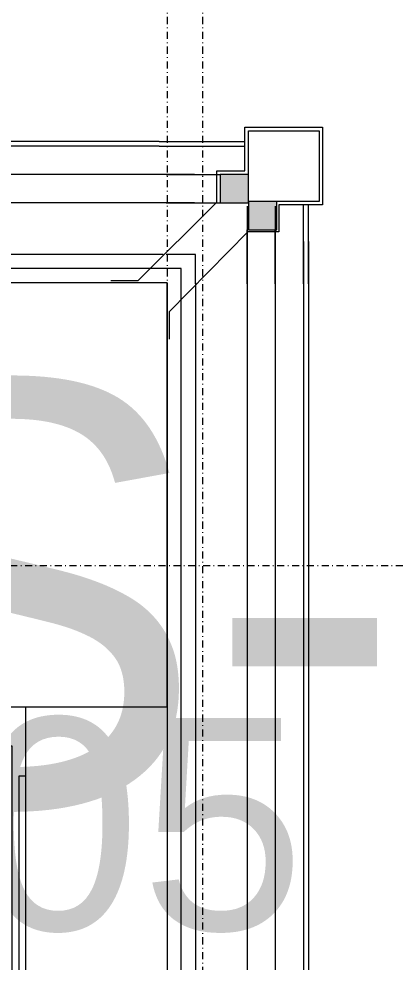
# Model space of a CAD drawing. Extents: x -1907 to 11890, y 0 to 8298.
# Drawn here: x 9834.1 to 9887.6, y 3689.8 to 3823.2 of the extents above; entities that cross this region are included whole.
import ezdxf
from ezdxf.enums import TextEntityAlignment as Align

# ---------------------------------------------------------------- set-up
doc = ezdxf.new("R2010")
doc.units = 0
doc.header["$MEASUREMENT"] = 0
doc.linetypes.add('DASHDOT', pattern=[1, 0.5, -0.25, 0, -0.25])
doc.layers.get('0').update_dxf_attribs({"color": 9, "lineweight": 9})
for name, color, linetype, lineweight in [('00', 9, 'Continuous', 9), ('01', 9, 'Continuous', 9), ('05', 9, 'Continuous', 9), ('06D', 9, 'Continuous', 9), ('10', 9, 'Continuous', 9), ('21_mahal200', 9, 'Continuous', 9), ('21_mahal200 @ 10 (1)', 9, 'Continuous', 9), ('21_mahal200 @ 10 (2)', 9, 'Continuous', 9), ('21_mahal200 @ 20', 9, 'Continuous', 9), ('24', 9, 'DASHDOT', 9), ('33', 9, 'BATTING', 9)]:
    doc.layers.add(name, color=color, linetype=linetype, lineweight=lineweight)
doc.styles.add('Arial', font='arial.ttf', dxfattribs={"height": 2.5})
doc.styles.add('MuuM_TEXT-STANDART', font='ARIALN.TTF')
doc.linetypes.add('BATTING', pattern='A,0.0001,-0.1,[134,ltypeshp.shx,S=0.1,R=0,X=-0.1,Y=0],-0.2,[134,ltypeshp.shx,S=0.1,R=180,X=0.1,Y=0],-0.1', length=0.4001)

# ---------------------------------------------------------------- blocks, each defined once
blk = doc.blocks.new('prf-10x10')
h = blk.add_hatch(color=255)
h.dxf.hatch_style = 1
h.paths.add_polyline_path([(-5, -5), (5, -5), (5, 5), (-5, 5)])
at = {"layer": '10'}
blk.add_lwpolyline([(-5, -5), (5, -5), (5, 5), (-5, 5)], close=True, dxfattribs=at)
blk = doc.blocks.new('p-kose-trapez')
at = {"layer": '06D'}
for points in [[(-21.96, -6.51), (-14.31, -6.51)], [(-21.96, -10.51), (-14.32, -10.51)], [(-10.51, -21.96), (-10.51, -14.32)], [(-6.51, -21.96), (-6.51, -14.31)], [(-17.81, -21.96), (-17.81, -17.81), (-21.96, -17.81)]]:
    blk.add_lwpolyline(points, dxfattribs=at)
at = {"layer": '10'}
for points in [[(-29.8, -21.51), (-25.92, -21.51), (-14.8, -10.39), (-14.8, -6), (-10.81, -6), (-10.81, 0.19), (0.19, 0.19), (0.19, -10.81), (-6, -10.81), (-6, -14.61), (-10.38, -14.61), (-21.51, -25.94), (-21.51, -29.81)], [(-10.31, -6.51), (-10.31, -6.51), (-10.31, -0.32), (-0.31, -0.32), (-0.31, -10.32), (-6.5, -10.32), (-6.5, -10.32)], [(-22.96, -1.81), (-10.81, -1.81)], [(-22.96, -2.51), (-10.81, -2.51)], [(-2.51, -21.96), (-2.51, -10.81)], [(-1.81, -21.96), (-1.81, -10.81)]]:
    blk.add_lwpolyline(points, dxfattribs=at)
at = {"layer": '10', "xscale": 0.4, "yscale": 0.4, "rotation": 90}
for p in [(-12.31, -8.51), (-8.31, -12.32)]:
    blk.add_blockref('prf-10x10', p, dxfattribs=at)
blk = doc.blocks.new('p-buzdolabı 60')
for p, q in [((-26.04, -29), (-26.04, -28)), ((52.24, -29), (52.24, -28))]:
    blk.add_line(p, q)
for points in [[(-22.6, 32), (48.8, 32), (48.8, 33), (-22.6, 33)], [(53.1, -28), (-26.9, -28), (-26.9, 31), (53.1, 31)], [(53.1, -32), (-26.9, -32), (-26.9, -29), (53.1, -29)]]:
    blk.add_lwpolyline(points, close=True)
blk = doc.blocks.new('0a_roomno2')
at = {"style": 'Arial'}
blk.add_attdef('ODANO', (0, 1.505), '', height=3, dxfattribs=at)
blk.add_attdef('MEKANADI', text='', height=3, dxfattribs=at).set_placement((0.525, -4.75), align=Align.BOTTOM_LEFT)
at = {"style": 'MuuM_TEXT-STANDART', "width": 0.6}
for tag, p in [('YER01', (15, -7)), ('TAVAN01', (20.625, -7)), ('DUVAR01', (26.25, -7)), ('YER02', (15, -10.375)), ('TAVAN02', (20.625, -10.375)), ('DUVAR02', (26.25, -10.375)), ('YER03', (15, -13.75)), ('TAVAN03', (20.625, -13.75)), ('DUVAR03', (26.25, -13.75))]:
    blk.add_attdef(tag, text='', height=2.25, dxfattribs=at).set_placement(p, align=Align.MIDDLE_CENTER)
at = {"style": 'MuuM_TEXT-STANDART'}
blk.add_attdef('M2', text='', height=2.25, dxfattribs=at).set_placement((1.3231, -7.8046), align=Align.MIDDLE_LEFT)
at = {"style": 'MuuM_TEXT-STANDART', "width": 0.6}
blk.add_attdef('TEMIZTAVANYUKSEKLIGI', text='', height=2.25, dxfattribs=at).set_placement((2.7, -13.1619), align=Align.MIDDLE_LEFT)
blk = doc.blocks.new('*U982')
at = {"layer": '21_mahal200 @ 10 (1)'}
ref = blk.add_blockref('0a_roomno2', (9664.96, 3676.76), dxfattribs=dict(at, xscale=10, yscale=10, zscale=10))
ref.add_attrib('ODANO', ' PRS-1K05', (9664.96, 3694.31), dxfattribs={"layer": '0', "height": 30, "style": 'Arial'})
at = {"layer": '21_mahal200 @ 10 (2)'}
ref = blk.add_blockref('0a_roomno2', (9664.96, 3676.76), dxfattribs=dict(at, xscale=10, yscale=10, zscale=10))
ref.add_attrib('ODANO', ' PRS-1K05', (9664.96, 3694.31), dxfattribs={"layer": '0', "height": 30, "style": 'Arial'})
at = {"layer": '21_mahal200 @ 20'}
ref = blk.add_blockref('0a_roomno2', (9664.96, 3676.76), dxfattribs=dict(at, xscale=20, yscale=20, zscale=20))
ref.add_attrib('ODANO', ' PRS-1K05', (9664.96, 3711.86), dxfattribs={"layer": '0', "height": 60, "style": 'Arial'})

msp = doc.modelspace()

# ---------------------------------------------------------------- linework, layer by layer
at = {"layer": '00'}
msp.add_lwpolyline([(9835.06, 3725.87), (9855.06, 3725.87), (9855.06, 3299.87), (9835.06, 3299.87), (9835.06, 3725.87), (9835.06, 3725.87)], dxfattribs=at)
at = {"layer": '01'}
msp.add_lwpolyline([(9795.06, 3725.87), (9855.06, 3725.87), (9855.06, 3785.87), (9795.06, 3785.87)], close=True, dxfattribs=at)
at = {"layer": '06D'}
for points in [[(9858.91, 3801.17), (9795.06, 3801.17)], [(9858.91, 3797.17), (9795.06, 3797.17)], [(9866.36, 3796.72), (9866.36, 3299.87)], [(9870.36, 3796.72), (9870.36, 3299.87)], [(9854.51, 3789.87), (9795.06, 3789.87)], [(9854.91, 3785.87), (9794.66, 3785.87)], [(9855.06, 3785.87), (9855.06, 3299.47)], [(9859.06, 3785.87), (9859.06, 3299.87)]]:
    msp.add_lwpolyline(points, dxfattribs=at)
at = {"layer": '10'}
for points in [[(9853.91, 3805.87), (9800.06, 3805.87)], [(9853.91, 3805.17), (9800.06, 3805.17)], [(9874.36, 3791.72), (9874.36, 3304.87)], [(9875.06, 3791.72), (9875.06, 3304.87)]]:
    msp.add_lwpolyline(points, dxfattribs=at)
at = {"layer": '24', "ltscale": 2}
for points in [[(9755.06, 4008.37), (9755.06, 3968.37), (9855.06, 3968.37), (9855.06, 2535.87)], [(9960.06, 4008.37), (9960.06, 3968.37), (9860.06, 3968.37), (9860.06, 2535.87)], [(7012.53, 3745.87), (10535.06, 3745.87)]]:
    msp.add_lwpolyline(points, dxfattribs=at)
at = {"layer": '33', "ltscale": 0.2, "flags": 128}
msp.add_lwpolyline([(9857.06, 3299.87), (9857.06, 3787.87), (9795.06, 3787.87)], dxfattribs=at)

# ---------------------------------------------------------------- block references
msp.add_blockref('p-kose-trapez', (9876.87, 3807.68))
at = {"layer": '05', "rotation": 270}
msp.add_blockref('p-buzdolabı 60', (9802.06, 3693.47), dxfattribs=at)
at = {"layer": '21_mahal200', "color": 6}
msp.add_blockref('*U982', (0, 0), dxfattribs=at)

doc.saveas('drawing.dxf')
